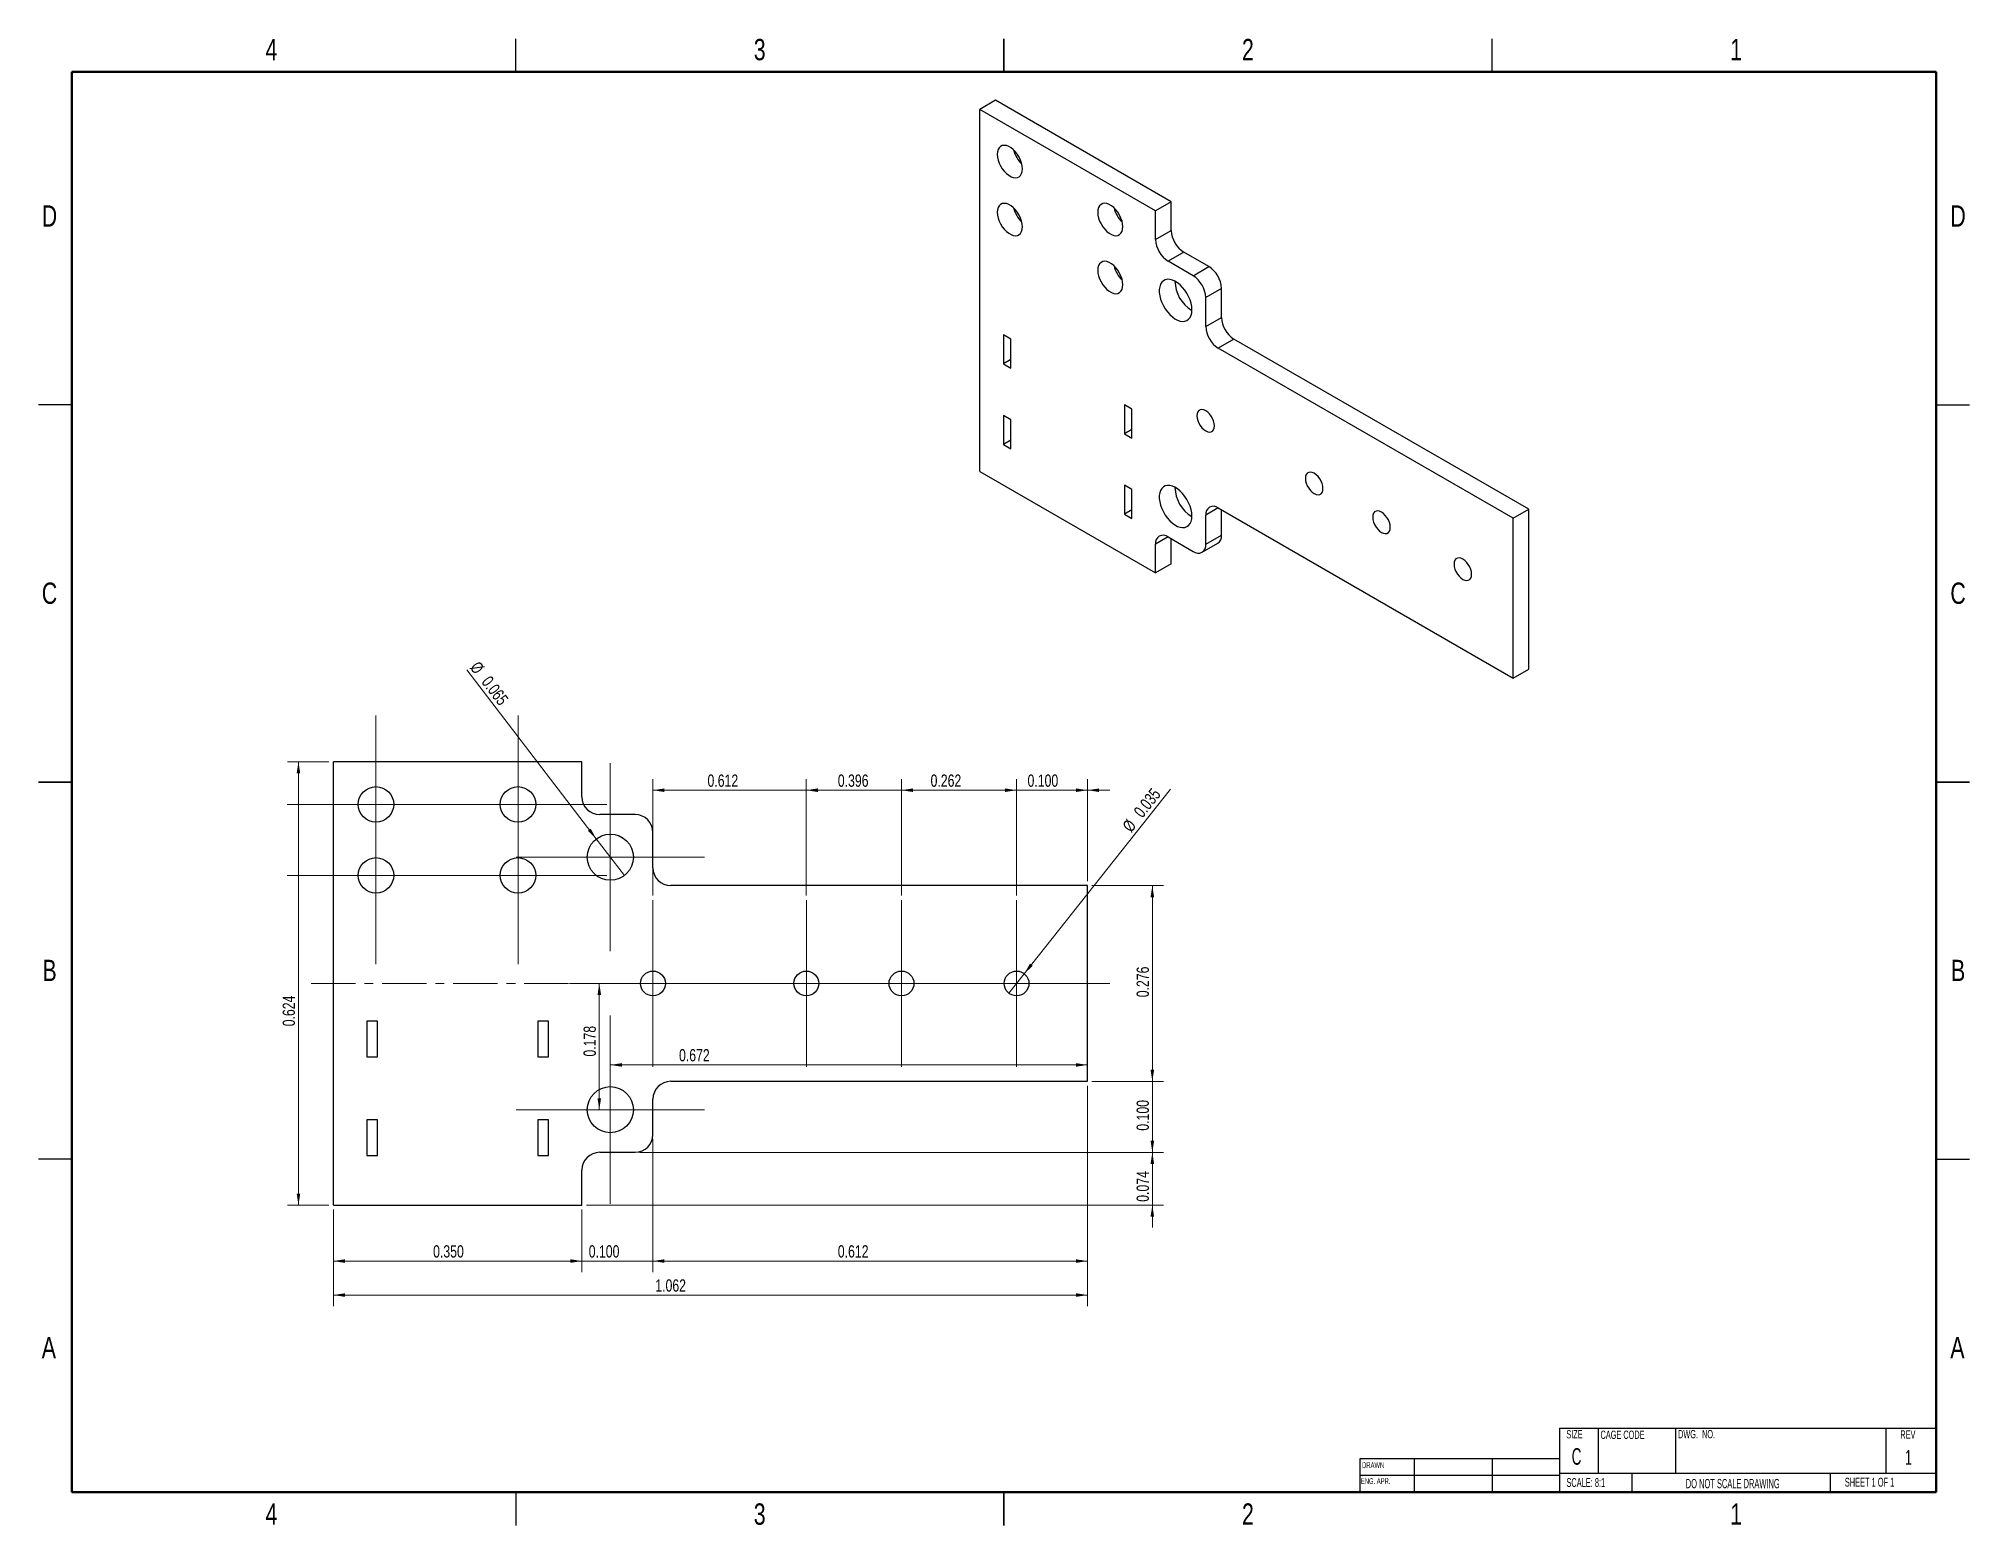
# Model space of a CAD drawing. Header units: inches. Extents: x 0.1 to 21.9, y 0.1 to 16.9.
import ezdxf
from ezdxf.enums import TextEntityAlignment as Align

# ---------------------------------------------------------------- set-up
doc = ezdxf.new("R2010")
doc.units = ezdxf.units.IN
doc.header["$MEASUREMENT"] = 0
doc.linetypes.add('CENTERX2', pattern=[0.8, 0.5, -0.1, 0.1, -0.1])
doc.layers.add('FORMAT', color=7, linetype='Continuous')
doc.styles.add('SLDTEXTSTYLE0', font='TXT', dxfattribs={"width": 0.605})
doc.styles.add('SLDTEXTSTYLE1', font='TXT', dxfattribs={"width": 0.75})
doc.dimstyles.new('SLDDIMSTYLE0', dxfattribs={"dimtxt": 0.137795, "dimasz": 0.13, "dimexe": 0, "dimexo": 0.0625, "dimgap": 0.034449, "dimtad": 1, "dimdec": 3, "dimlfac": 0.125, "dimrnd": 1e-09, "dimzin": 12, "dimdsep": 46, "dimtxsty": 'SLDTEXTSTYLE1', "dimsah": 1, "dimcen": 0.09, "dimadec": 0, "dimazin": 3, "dimtfac": 1, "dimtdec": 3, "dimtofl": 0, "dimtmove": 0, "dimatfit": 3, "dimfxl": 1, "dimfrac": 2, "dimtolj": 1, "dimtzin": 12, "dimarcsym": 0})
doc.dimstyles.new('SLDDIMSTYLE1', dxfattribs={"dimtxt": 0.137795, "dimasz": 0.13, "dimexe": 0, "dimexo": 0.0625, "dimgap": 0.034449, "dimtad": 1, "dimdec": 3, "dimlfac": 0.125, "dimrnd": 1e-09, "dimdsep": 46, "dimtxsty": 'SLDTEXTSTYLE1', "dimsah": 1, "dimcen": 0.09, "dimadec": 0, "dimazin": 2, "dimtfac": 1, "dimtdec": 3, "dimtofl": 0, "dimtmove": 0, "dimatfit": 3, "dimfxl": 1, "dimfrac": 2, "dimtolj": 1, "dimtzin": 12, "dimarcsym": 0})
doc.dimstyles.new('SLDDIMSTYLE2', dxfattribs={"dimtxt": 0.137795, "dimasz": 0.13, "dimexe": 0, "dimexo": 0.0625, "dimgap": 0.034449, "dimtad": 1, "dimdec": 3, "dimlfac": 0.125, "dimrnd": 1e-09, "dimzin": 0, "dimdsep": 46, "dimtxsty": 'SLDTEXTSTYLE1', "dimsah": 1, "dimcen": 0.09, "dimadec": 0, "dimazin": 0, "dimtfac": 1, "dimtdec": 3, "dimtmove": 0, "dimatfit": 0, "dimfxl": 1, "dimfrac": 2, "dimtolj": 1, "dimtzin": 12, "dimarcsym": 0})
doc.dimstyles.new('SLDDIMSTYLE3', dxfattribs={"dimtxt": 0.137795, "dimasz": 0.13, "dimexe": 0, "dimexo": 0.0625, "dimgap": 0.034449, "dimtad": 1, "dimdec": 3, "dimlfac": 0.125, "dimrnd": 1e-09, "dimzin": 0, "dimdsep": 46, "dimtxsty": 'SLDTEXTSTYLE1', "dimsah": 1, "dimcen": 0.09, "dimadec": 0, "dimazin": 0, "dimtfac": 1, "dimtdec": 3, "dimtofl": 0, "dimtmove": 0, "dimatfit": 3, "dimfxl": 1, "dimfrac": 2, "dimtolj": 1, "dimtzin": 12, "dimarcsym": 0})
doc.dimstyles.new('SLDDIMSTYLE4', dxfattribs={"dimtxt": 0.137795, "dimasz": 0.13, "dimexe": 0, "dimexo": 0.0625, "dimgap": 0.034449, "dimtad": 1, "dimdec": 3, "dimlfac": 0.125, "dimrnd": 1e-09, "dimdsep": 46, "dimtxsty": 'SLDTEXTSTYLE1', "dimsah": 1, "dimcen": 0.09, "dimadec": 0, "dimazin": 2, "dimtfac": 1, "dimtdec": 3, "dimtmove": 0, "dimatfit": 0, "dimfxl": 1, "dimfrac": 2, "dimtolj": 1, "dimtzin": 12, "dimarcsym": 0})
doc.dimstyles.new('SLDDIMSTYLE5', dxfattribs={"dimtxt": 0.137795, "dimasz": 0.13, "dimexe": 0, "dimexo": 0.0625, "dimgap": 0.034449, "dimtad": 1, "dimdec": 3, "dimlfac": 0.125, "dimrnd": 1e-09, "dimdsep": 46, "dimtxsty": 'SLDTEXTSTYLE1', "dimblk1": 'NONE', "dimsah": 1, "dimcen": 0, "dimadec": 0, "dimazin": 2, "dimtfac": 1, "dimtdec": 3, "dimtmove": 0, "dimatfit": 3, "dimldrblk": 'NONE', "dimfxl": 1, "dimfrac": 2, "dimtolj": 1, "dimtzin": 12, "dimarcsym": 0})

# ---------------------------------------------------------------- blocks, each defined once
blk = doc.blocks.new('SW_NOTE_0')
at = {"color": 0, "linetype": 'Continuous', "lineweight": 0, "insert": (0.881, 0.134), "char_height": 0.10417, "attachment_point": 2, "style": 'SLDTEXTSTYLE0'}
blk.add_mtext('DO NOT SCALE DRAWING', dxfattribs=at)
blk = doc.blocks.new('SW_NOTE_0_1')
at = {"color": 0, "linetype": 'Continuous', "lineweight": 0, "insert": (0, 0.121), "char_height": 0.0938, "attachment_point": 1, "style": 'SLDTEXTSTYLE0'}
blk.add_mtext('CAGE CODE', dxfattribs=at)
blk = doc.blocks.new('SW_NOTE_0_2')
at = {"color": 0, "linetype": 'Continuous', "lineweight": 0, "insert": (0, 0.121), "char_height": 0.0938, "attachment_point": 1, "style": 'SLDTEXTSTYLE0'}
blk.add_mtext('REV', dxfattribs=at)
blk = doc.blocks.new('SW_NOTE_0_3')
at = {"color": 0, "linetype": 'Continuous', "lineweight": 0, "insert": (0, 0.121), "char_height": 0.0938, "attachment_point": 1, "style": 'SLDTEXTSTYLE0'}
blk.add_mtext('DWG.  NO.', dxfattribs=at)
blk = doc.blocks.new('SW_NOTE_0_4')
at = {"color": 0, "linetype": 'Continuous', "lineweight": 0, "insert": (0, 0.121), "char_height": 0.0938, "attachment_point": 1, "style": 'SLDTEXTSTYLE0'}
blk.add_mtext('SIZE', dxfattribs=at)
blk = doc.blocks.new('SW_NOTE_0_5')
at = {"color": 0, "linetype": 'Continuous', "lineweight": 0, "insert": (0, 0.084), "char_height": 0.065, "attachment_point": 1, "style": 'SLDTEXTSTYLE0'}
blk.add_mtext('ENG. APR.', dxfattribs=at)
blk = doc.blocks.new('SW_NOTE_0_6')
at = {"color": 0, "linetype": 'Continuous', "lineweight": 0, "insert": (0, 0.084), "char_height": 0.065, "attachment_point": 1, "style": 'SLDTEXTSTYLE0'}
blk.add_mtext('DRAWN', dxfattribs=at)
blk = doc.blocks.new('Creare Cont. Sheet2')
at = {"layer": 'FORMAT'}
for p, q in [((17.259, 1.22), (21.5, 1.22)), ((17.259, 1.22), (17.259, 0.5)), ((17.693, 1.22), (17.693, 0.713)), ((18.566, 1.22), (18.566, 0.713)), ((20.936, 1.22), (20.936, 0.713)), ((15.009, 0.875), (15.009, 0.5)), ((17.259, 0.875), (15.009, 0.875)), ((15.622, 0.875), (15.622, 0.5)), ((16.5, 0.875), (16.5, 0.5)), ((17.259, 0.688), (15.009, 0.688)), ((17.259, 0.713), (21.5, 0.713)), ((18.074, 0.713), (18.074, 0.5)), ((20.306, 0.713), (20.306, 0.5))]:
    blk.add_line(p, q, dxfattribs=at)
at = {"color": 7, "linetype": 'Continuous', "lineweight": 0}
for name, p in [('SW_NOTE_0_4', (17.335, 1.078)), ('SW_NOTE_0_1', (17.721, 1.072)), ('SW_NOTE_0_3', (18.594, 1.079)), ('SW_NOTE_0_2', (21.098, 1.075)), ('SW_NOTE_0_5', (15.021, 0.573)), ('SW_NOTE_0_6', (15.035, 0.753)), ('SW_NOTE_0', (18.329, 0.514))]:
    blk.add_blockref(name, p, dxfattribs=at)
at = {"color": 7, "linetype": 'Continuous', "lineweight": 0, "style": 'SLDTEXTSTYLE0', "width": 0.605}
blk.add_attdef('AUTOATTR7', text='', height=0.167, dxfattribs=at).set_placement((21.214, 0.972), align=Align.TOP_CENTER)
at = {"color": 7, "linetype": 'Continuous', "lineweight": 0}
for tag in ['AUTOATTR8', 'AUTOATTR9', 'AUTOATTR6', 'AUTOATTR4', 'AUTOATTR1', 'AUTOATTR15']:
    blk.add_attdef(tag, (0, 0), '', height=0.138, dxfattribs=at)
at = {"layer": 'FORMAT', "color": 7, "style": 'SLDTEXTSTYLE0', "width": 0.605}
for tag, height, p in [('AUTOATTR3', 0.188, (17.396, 0.993)), ('AUTOATTR5', 0.1, (17.336, 0.657)), ('AUTOATTR16', 0.1, (20.473, 0.66))]:
    blk.add_attdef(tag, text='', height=height, dxfattribs=at).set_placement(p, align=Align.TOP_LEFT)
at = {"layer": 'FORMAT', "color": 7}
blk.add_attdef('AUTOATTR2', (0, 0), '', height=0.138, dxfattribs=at)
blk = doc.blocks.new('_D')
at = {"color": 7, "linetype": 'Continuous', "lineweight": 0}
for p, q in [((11.941, 5.078), (11.941, 2.595)), ((3.445, 3.683), (3.445, 2.595)), ((11.941, 2.72), (3.445, 2.72))]:
    blk.add_line(p, q, dxfattribs=at)
at = {"color": 7, "linetype": 'Continuous', "lineweight": 18}
for points in [[(3.445, 2.72), (3.575, 2.7), (3.575, 2.74)], [(11.941, 2.72), (11.811, 2.74), (11.811, 2.7)]]:
    blk.add_solid(points, dxfattribs=at)
at = {"color": 7, "linetype": 'Continuous', "lineweight": 18, "insert": (7.072, 2.897), "char_height": 0.1378, "attachment_point": 1, "style": 'SLDTEXTSTYLE1'}
blk.add_mtext('1.062', dxfattribs=at)
blk = doc.blocks.new('_D_1')
at = {"color": 7, "linetype": 'Continuous', "lineweight": 0}
for p, q in [((11.941, 5.078), (11.941, 2.978)), ((7.045, 4.478), (7.045, 2.978)), ((7.045, 3.103), (11.941, 3.103))]:
    blk.add_line(p, q, dxfattribs=at)
at = {"color": 7, "linetype": 'Continuous', "lineweight": 18}
for points in [[(7.045, 3.103), (7.175, 3.083), (7.175, 3.123)], [(11.941, 3.103), (11.811, 3.123), (11.811, 3.083)]]:
    blk.add_solid(points, dxfattribs=at)
at = {"color": 7, "linetype": 'Continuous', "lineweight": 18, "insert": (9.128, 3.281), "char_height": 0.1378, "attachment_point": 1, "style": 'SLDTEXTSTYLE1'}
blk.add_mtext('0.612', dxfattribs=at)
blk = doc.blocks.new('_D_2')
at = {"color": 7, "linetype": 'Continuous', "lineweight": 0}
for p, q in [((7.045, 4.478), (7.045, 2.978)), ((6.245, 3.683), (6.245, 2.978)), ((6.245, 3.103), (5.995, 3.103)), ((6.245, 3.103), (7.045, 3.103)), ((7.045, 3.103), (7.295, 3.103))]:
    blk.add_line(p, q, dxfattribs=at)
at = {"color": 7, "linetype": 'Continuous', "lineweight": 18}
for points in [[(6.245, 3.103), (6.115, 3.123), (6.115, 3.083)], [(7.045, 3.103), (7.175, 3.083), (7.175, 3.123)]]:
    blk.add_solid(points, dxfattribs=at)
at = {"color": 7, "linetype": 'Continuous', "lineweight": 18, "insert": (6.322, 3.281), "char_height": 0.1378, "attachment_point": 1, "style": 'SLDTEXTSTYLE1'}
blk.add_mtext('0.100', dxfattribs=at)
blk = doc.blocks.new('_D_3')
at = {"color": 7, "linetype": 'Continuous', "lineweight": 0}
for p, q in [((3.445, 3.683), (3.445, 2.978)), ((6.245, 3.683), (6.245, 2.978)), ((3.445, 3.103), (6.245, 3.103))]:
    blk.add_line(p, q, dxfattribs=at)
at = {"color": 7, "linetype": 'Continuous', "lineweight": 18}
for points in [[(3.445, 3.103), (3.575, 3.083), (3.575, 3.123)], [(6.245, 3.103), (6.115, 3.123), (6.115, 3.083)]]:
    blk.add_solid(points, dxfattribs=at)
at = {"color": 7, "linetype": 'Continuous', "lineweight": 18, "insert": (4.569, 3.281), "char_height": 0.1378, "attachment_point": 1, "style": 'SLDTEXTSTYLE1'}
blk.add_mtext('0.350', dxfattribs=at)
blk = doc.blocks.new('_D_4')
at = {"color": 7, "linetype": 'Continuous', "lineweight": 0}
for p, q in [((3.395, 8.728), (2.927, 8.728)), ((3.052, 8.728), (3.052, 3.733)), ((3.395, 3.733), (2.927, 3.733))]:
    blk.add_line(p, q, dxfattribs=at)
at = {"color": 7, "linetype": 'Continuous', "lineweight": 18}
for points in [[(3.052, 8.728), (3.032, 8.598), (3.072, 8.598)], [(3.052, 3.733), (3.072, 3.863), (3.032, 3.863)]]:
    blk.add_solid(points, dxfattribs=at)
at = {"color": 7, "linetype": 'Continuous', "lineweight": 18, "insert": (2.874, 5.748), "char_height": 0.1378, "attachment_point": 1, "rotation": 90, "style": 'SLDTEXTSTYLE1'}
blk.add_mtext('0.624', dxfattribs=at)
blk = doc.blocks.new('_D_5')
at = {"color": 7, "linetype": 'Continuous', "lineweight": 0}
for p, q in [((11.991, 7.333), (12.796, 7.333)), ((12.671, 7.333), (12.671, 5.128)), ((11.991, 5.128), (12.796, 5.128))]:
    blk.add_line(p, q, dxfattribs=at)
at = {"color": 7, "linetype": 'Continuous', "lineweight": 18}
for points in [[(12.671, 7.333), (12.651, 7.203), (12.691, 7.203)], [(12.671, 5.128), (12.691, 5.258), (12.651, 5.258)]]:
    blk.add_solid(points, dxfattribs=at)
at = {"color": 7, "linetype": 'Continuous', "lineweight": 18, "insert": (12.494, 6.075), "char_height": 0.1378, "attachment_point": 1, "rotation": 90, "style": 'SLDTEXTSTYLE1'}
blk.add_mtext('0.276', dxfattribs=at)
blk = doc.blocks.new('_D_6')
at = {"color": 7, "linetype": 'Continuous', "lineweight": 0}
for p, q in [((12.671, 5.128), (12.671, 5.378)), ((11.991, 5.128), (12.796, 5.128)), ((12.671, 4.328), (12.671, 5.128)), ((6.895, 4.328), (12.796, 4.328)), ((12.671, 4.328), (12.671, 4.078))]:
    blk.add_line(p, q, dxfattribs=at)
at = {"color": 7, "linetype": 'Continuous', "lineweight": 18}
for points in [[(12.671, 5.128), (12.691, 5.258), (12.651, 5.258)], [(12.671, 4.328), (12.651, 4.198), (12.691, 4.198)]]:
    blk.add_solid(points, dxfattribs=at)
at = {"color": 7, "linetype": 'Continuous', "lineweight": 18, "insert": (12.494, 4.572), "char_height": 0.1378, "attachment_point": 1, "rotation": 90, "style": 'SLDTEXTSTYLE1'}
blk.add_mtext('0.100', dxfattribs=at)
blk = doc.blocks.new('_D_7')
at = {"color": 7, "linetype": 'Continuous', "lineweight": 0}
for p, q in [((12.671, 4.328), (12.671, 4.578)), ((6.895, 4.328), (12.796, 4.328)), ((12.671, 3.733), (12.671, 4.328)), ((6.295, 3.733), (12.796, 3.733)), ((12.671, 3.733), (12.671, 3.483))]:
    blk.add_line(p, q, dxfattribs=at)
at = {"color": 7, "linetype": 'Continuous', "lineweight": 18}
for points in [[(12.671, 4.328), (12.691, 4.458), (12.651, 4.458)], [(12.671, 3.733), (12.651, 3.603), (12.691, 3.603)]]:
    blk.add_solid(points, dxfattribs=at)
at = {"color": 7, "linetype": 'Continuous', "lineweight": 18, "insert": (12.494, 3.771), "char_height": 0.1378, "attachment_point": 1, "rotation": 90, "style": 'SLDTEXTSTYLE1'}
blk.add_mtext('0.074', dxfattribs=at)
blk = doc.blocks.new('_D_8')
at = {"color": 7, "linetype": 'Continuous', "lineweight": 0}
for p, q in [((11.141, 7.221), (11.141, 8.533)), ((11.941, 7.383), (11.941, 8.533)), ((11.141, 8.408), (10.891, 8.408)), ((11.941, 8.408), (11.141, 8.408)), ((11.941, 8.408), (12.191, 8.408))]:
    blk.add_line(p, q, dxfattribs=at)
at = {"color": 7, "linetype": 'Continuous', "lineweight": 18}
for points in [[(11.141, 8.408), (11.011, 8.428), (11.011, 8.388)], [(11.941, 8.408), (12.071, 8.388), (12.071, 8.428)]]:
    blk.add_solid(points, dxfattribs=at)
at = {"color": 7, "linetype": 'Continuous', "lineweight": 18, "insert": (11.265, 8.585), "char_height": 0.1378, "attachment_point": 1, "style": 'SLDTEXTSTYLE1'}
blk.add_mtext('0.100', dxfattribs=at)
blk = doc.blocks.new('_D_9')
at = {"color": 7, "linetype": 'Continuous', "lineweight": 0}
for p, q in [((9.845, 7.221), (9.845, 8.533)), ((11.941, 7.383), (11.941, 8.533)), ((9.845, 8.408), (11.941, 8.408))]:
    blk.add_line(p, q, dxfattribs=at)
at = {"color": 7, "linetype": 'Continuous', "lineweight": 18}
for points in [[(9.845, 8.408), (9.975, 8.388), (9.975, 8.428)], [(11.941, 8.408), (11.811, 8.428), (11.811, 8.388)]]:
    blk.add_solid(points, dxfattribs=at)
at = {"color": 7, "linetype": 'Continuous', "lineweight": 18, "insert": (10.173, 8.585), "char_height": 0.1378, "attachment_point": 1, "style": 'SLDTEXTSTYLE1'}
blk.add_mtext('0.262', dxfattribs=at)
blk = doc.blocks.new('_D_10')
at = {"color": 7, "linetype": 'Continuous', "lineweight": 0}
for p, q in [((8.773, 7.221), (8.773, 8.533)), ((11.941, 7.383), (11.941, 8.533)), ((11.941, 8.408), (8.773, 8.408))]:
    blk.add_line(p, q, dxfattribs=at)
at = {"color": 7, "linetype": 'Continuous', "lineweight": 18}
for points in [[(8.773, 8.408), (8.903, 8.388), (8.903, 8.428)], [(11.941, 8.408), (11.811, 8.428), (11.811, 8.388)]]:
    blk.add_solid(points, dxfattribs=at)
at = {"color": 7, "linetype": 'Continuous', "lineweight": 18, "insert": (9.128, 8.585), "char_height": 0.1378, "attachment_point": 1, "style": 'SLDTEXTSTYLE1'}
blk.add_mtext('0.396', dxfattribs=at)
blk = doc.blocks.new('_D_11')
at = {"color": 7, "linetype": 'Continuous', "lineweight": 0}
for p, q in [((7.045, 7.221), (7.045, 8.533)), ((11.941, 7.383), (11.941, 8.533)), ((7.045, 8.408), (11.941, 8.408))]:
    blk.add_line(p, q, dxfattribs=at)
at = {"color": 7, "linetype": 'Continuous', "lineweight": 18}
for points in [[(7.045, 8.408), (7.175, 8.388), (7.175, 8.428)], [(11.941, 8.408), (11.811, 8.428), (11.811, 8.388)]]:
    blk.add_solid(points, dxfattribs=at)
at = {"color": 7, "linetype": 'Continuous', "lineweight": 18, "insert": (7.66, 8.585), "char_height": 0.1378, "attachment_point": 1, "style": 'SLDTEXTSTYLE1'}
blk.add_mtext('0.612', dxfattribs=at)
blk = doc.blocks.new('_D_12')
at = {"color": 7, "linetype": 'Continuous', "lineweight": 0}
for q in [(12.877, 8.42), (11.054, 6.121)]:
    blk.add_line((11.228, 6.34), q, dxfattribs=at)
at = {"color": 7, "linetype": 'Continuous', "lineweight": 18}
blk.add_solid([(11.228, 6.34), (11.325, 6.43), (11.293, 6.455)], dxfattribs=at)
at = {"color": 7, "linetype": 'Continuous', "lineweight": 18, "char_height": 0.1378, "attachment_point": 1, "rotation": 51.6056, "style": 'SLDTEXTSTYLE1'}
for s, insert in [('0.035', (12.451, 8.173)), ('%%c', (12.324, 8.009))]:
    blk.add_mtext(s, dxfattribs=dict(at, insert=insert))
blk = doc.blocks.new('_None')
blk = doc.blocks.new('_D_13')
at = {"color": 7, "linetype": 'Continuous', "lineweight": 0}
for q in [(4.947, 9.765), (6.724, 7.447)]:
    blk.add_line((6.407, 7.859), q, dxfattribs=at)
at = {"color": 7, "linetype": 'Continuous', "lineweight": 18}
blk.add_solid([(6.407, 7.859), (6.344, 7.975), (6.312, 7.95)], dxfattribs=at)
at = {"color": 7, "linetype": 'Continuous', "lineweight": 18, "char_height": 0.1378, "attachment_point": 1, "rotation": 307.4699, "style": 'SLDTEXTSTYLE1'}
for s, insert in [('%%c', (5.087, 9.873)), ('0.065', (5.216, 9.709))]:
    blk.add_mtext(s, dxfattribs=dict(at, insert=insert))
blk = doc.blocks.new('_D_14')
at = {"color": 7, "linetype": 'Continuous', "lineweight": 0}
blk.add_line((6.565, 5.313), (11.941, 5.313), dxfattribs=at)
at = {"color": 7, "linetype": 'Continuous', "lineweight": 18}
for points in [[(6.565, 5.313), (6.695, 5.293), (6.695, 5.333)], [(11.941, 5.313), (11.811, 5.333), (11.811, 5.293)]]:
    blk.add_solid(points, dxfattribs=at)
at = {"color": 7, "linetype": 'Continuous', "lineweight": 18, "insert": (7.339, 5.491), "char_height": 0.1378, "attachment_point": 1, "style": 'SLDTEXTSTYLE1'}
blk.add_mtext('0.672', dxfattribs=at)
blk = doc.blocks.new('_D_15')
at = {"color": 7, "linetype": 'Continuous', "lineweight": 0}
blk.add_line((6.441, 4.808), (6.441, 6.231), dxfattribs=at)
at = {"color": 7, "linetype": 'Continuous', "lineweight": 18}
for points in [[(6.441, 6.231), (6.421, 6.101), (6.461, 6.101)], [(6.441, 4.808), (6.461, 4.938), (6.421, 4.938)]]:
    blk.add_solid(points, dxfattribs=at)
at = {"color": 7, "linetype": 'Continuous', "lineweight": 18, "insert": (6.264, 5.407), "char_height": 0.1378, "attachment_point": 1, "rotation": 90, "style": 'SLDTEXTSTYLE1'}
blk.add_mtext('0.178', dxfattribs=at)
blk = doc.blocks.new('SW_CENTERMARKSYMBOL_0')
at = {"color": 0, "linetype": 'Continuous', "lineweight": 18}
for p, q in [((0, 0.8), (0, 0.94)), ((0, 0), (0, 0.8)), ((-0.8, 0), (-0.94, 0)), ((0, 0), (-0.8, 0)), ((0, 0), (0, -0.8)), ((0, 0), (0.8, 0)), ((0.8, 0), (0.94, 0)), ((0, -0.8), (0, -0.94))]:
    blk.add_line(p, q, dxfattribs=at)
blk = doc.blocks.new('SW_CENTERMARKSYMBOL_1')
at = {"color": 0, "linetype": 'Continuous', "lineweight": 18}
for p, q in [((0, 0.8), (0, 0.94)), ((0, 0), (0, 0.8)), ((-0.8, 0), (-0.94, 0)), ((0, 0), (-0.8, 0)), ((0, 0), (0, -0.8)), ((0, 0), (0.8, 0)), ((0.8, 0), (0.94, 0)), ((0, -0.8), (0, -0.94))]:
    blk.add_line(p, q, dxfattribs=at)
blk = doc.blocks.new('SW_CENTERMARKSYMBOL_2')
at = {"color": 0, "linetype": 'Continuous', "lineweight": 18}
for p, q in [((0, 0.8), (0, 0.94)), ((0, 0), (0, 0.8)), ((-0.8, 0), (-0.94, 0)), ((0, 0), (-0.8, 0)), ((0, 0), (0, -0.8)), ((0, 0), (0.8, 0)), ((0.8, 0), (0.94, 0)), ((0, -0.8), (0, -0.94))]:
    blk.add_line(p, q, dxfattribs=at)
blk = doc.blocks.new('SW_CENTERMARKSYMBOL_3')
at = {"color": 0, "linetype": 'Continuous', "lineweight": 18}
for p, q in [((0, 0.8), (0, 0.94)), ((0, 0), (0, 0.8)), ((-0.8, 0), (-0.94, 0)), ((0, 0), (-0.8, 0)), ((0, 0), (0, -0.8)), ((0, 0), (0.8, 0)), ((0.8, 0), (0.94, 0)), ((0, -0.8), (0, -0.94))]:
    blk.add_line(p, q, dxfattribs=at)
blk = doc.blocks.new('SW_CENTERMARKSYMBOL_4')
at = {"color": 0, "linetype": 'Continuous', "lineweight": 18}
for p, q in [((0, 0.8), (0, 1)), ((0, 0), (0, 0.8)), ((-0.8, 0), (-1, 0)), ((0, 0), (-0.8, 0)), ((0, 0), (0, -0.8)), ((0, 0), (0.8, 0)), ((0.8, 0), (1, 0)), ((0, -0.8), (0, -1))]:
    blk.add_line(p, q, dxfattribs=at)
blk = doc.blocks.new('SW_CENTERMARKSYMBOL_5')
at = {"color": 0, "linetype": 'Continuous', "lineweight": 18}
for p, q in [((0, 0.8), (0, 1)), ((0, 0), (0, 0.8)), ((-0.8, 0), (-1, 0)), ((0, 0), (-0.8, 0)), ((0, 0), (0, -0.8)), ((0, 0), (0.8, 0)), ((0.8, 0), (1, 0)), ((0, -0.8), (0, -1))]:
    blk.add_line(p, q, dxfattribs=at)
blk = doc.blocks.new('SW_CENTERMARKSYMBOL_6')
at = {"color": 0, "linetype": 'Continuous', "lineweight": 18}
for p, q in [((0, 0.8), (0, 1)), ((0, 0), (0, 0.8)), ((-0.8, 0), (-1, 0)), ((0, 0), (-0.8, 0)), ((0, 0), (0, -0.8)), ((0, 0), (0.8, 0)), ((0.8, 0), (1, 0)), ((0, -0.8), (0, -1))]:
    blk.add_line(p, q, dxfattribs=at)
blk = doc.blocks.new('SW_CENTERMARKSYMBOL_7')
at = {"color": 0, "linetype": 'Continuous', "lineweight": 18}
for p, q in [((0, 0.8), (0, 1)), ((0, 0), (0, 0.8)), ((-0.8, 0), (-1, 0)), ((0, 0), (-0.8, 0)), ((0, 0), (0, -0.8)), ((0, 0), (0.8, 0)), ((0.8, 0), (1, 0)), ((0, -0.8), (0, -1))]:
    blk.add_line(p, q, dxfattribs=at)
blk = doc.blocks.new('SW_CENTERMARKSYMBOL_8')
at = {"color": 0, "linetype": 'Continuous', "lineweight": 18}
for p, q in [((0, 0.8), (0, 1.06)), ((0, 0), (0, 0.8)), ((-0.8, 0), (-1.06, 0)), ((0, 0), (-0.8, 0)), ((0, 0), (0, -0.8)), ((0, 0), (0.8, 0)), ((0.8, 0), (1.06, 0)), ((0, -0.8), (0, -1.06))]:
    blk.add_line(p, q, dxfattribs=at)
blk = doc.blocks.new('SW_CENTERMARKSYMBOL_9')
at = {"color": 0, "linetype": 'Continuous', "lineweight": 18}
for p, q in [((0, 0.8), (0, 1.06)), ((0, 0), (0, 0.8)), ((-0.8, 0), (-1.06, 0)), ((0, 0), (-0.8, 0)), ((0, 0), (0, -0.8)), ((0, 0), (0.8, 0)), ((0.8, 0), (1.06, 0)), ((0, -0.8), (0, -1.06))]:
    blk.add_line(p, q, dxfattribs=at)

msp = doc.modelspace()

# ---------------------------------------------------------------- linework, layer by layer
at = {"color": 7, "linetype": 'Continuous', "lineweight": 25}
for p, q in [((10.9037, 16.1808), (10.7269, 16.0787)), ((12.8836, 15.0378), (10.9037, 16.1808)), ((10.7269, 11.9999), (10.7269, 16.0787)), ((12.7068, 14.9358), (10.7269, 16.0787)), ((12.8836, 15.0378), (12.7068, 14.9358)), ((12.8836, 14.7151), (12.8836, 15.0378)), ((12.7068, 14.613), (12.7068, 14.9358)), ((12.7068, 14.613), (12.8836, 14.7151)), ((13.025, 14.4701), (12.8482, 14.3681)), ((13.1311, 14.2048), (12.8482, 14.3681)), ((13.3078, 14.3068), (13.025, 14.4701)), ((13.1311, 14.2048), (13.3078, 14.3068)), ((13.4493, 14.0619), (13.2725, 13.9598)), ((13.2725, 13.6332), (13.2725, 13.9598)), ((13.4493, 13.7353), (13.4493, 14.0619)), ((13.2725, 13.6332), (13.4493, 13.7353)), ((11.0776, 13.4893), (10.9928, 13.5383)), ((10.9928, 13.5383), (10.9928, 13.2117)), ((11.0776, 13.1627), (11.0776, 13.4893)), ((13.5907, 13.4903), (13.4139, 13.3883)), ((16.9113, 11.5734), (13.5907, 13.4903)), ((16.7345, 11.4713), (13.4139, 13.3883)), ((11.0776, 13.2606), (10.9928, 13.2117)), ((10.9928, 13.2117), (11.0776, 13.1627)), ((11.0776, 12.5813), (10.9928, 12.6303)), ((10.9928, 12.6303), (10.9928, 12.3037)), ((12.3561, 12.7513), (12.3561, 12.4246)), ((12.4409, 12.7023), (12.3561, 12.7513)), ((12.4409, 12.3757), (12.4409, 12.7023)), ((11.0776, 12.2547), (11.0776, 12.5813)), ((12.4409, 12.4736), (12.3561, 12.4246)), ((12.3561, 12.4246), (12.4409, 12.3757)), ((11.0776, 12.3527), (10.9928, 12.3037)), ((10.9928, 12.3037), (11.0776, 12.2547)), ((10.7269, 11.9999), (12.7068, 10.8569)), ((12.3561, 11.8433), (12.3561, 11.5167)), ((12.4409, 11.7943), (12.3561, 11.8433)), ((12.4409, 11.4677), (12.4409, 11.7943)), ((12.4409, 11.5656), (12.3561, 11.5167)), ((13.4139, 11.588), (13.2725, 11.5063)), ((13.4139, 11.588), (16.7345, 9.6711)), ((13.4493, 11.2818), (13.4493, 11.5676)), ((16.7345, 11.4713), (16.9113, 11.5734)), ((16.9113, 9.7731), (16.9113, 11.5734)), ((12.3561, 11.5167), (12.4409, 11.4677)), ((13.2725, 11.1797), (13.2725, 11.5063)), ((16.7345, 9.6711), (16.7345, 11.4713)), ((12.8482, 11.2613), (12.7068, 11.1797)), ((12.7068, 10.8569), (12.7068, 11.1797)), ((12.8482, 11.2613), (13.1311, 11.0981)), ((12.8836, 10.959), (12.8836, 11.2409)), ((13.2311, 11.0882), (13.4078, 11.1902)), ((13.2725, 11.1797), (13.4493, 11.2818)), ((12.8836, 10.959), (12.7068, 10.8569)), ((16.7345, 9.6711), (16.9113, 9.7731)), ((3.4453, 3.7329), (3.4453, 8.7282)), ((6.2453, 8.7282), (3.4453, 8.7282)), ((6.2453, 8.3329), (6.2453, 8.7282)), ((6.8453, 8.1329), (6.4453, 8.1329)), ((7.0453, 7.5329), (7.0453, 7.9329)), ((11.9413, 7.3329), (7.2453, 7.3329)), ((11.9413, 5.1282), (11.9413, 7.3329)), ((3.9413, 5.8049), (3.8213, 5.8049)), ((3.8213, 5.8049), (3.8213, 5.4049)), ((3.9413, 5.4049), (3.9413, 5.8049)), ((5.7493, 5.8049), (5.7493, 5.4049)), ((5.8693, 5.8049), (5.7493, 5.8049)), ((5.8693, 5.4049), (5.8693, 5.8049)), ((3.8213, 5.4049), (3.9413, 5.4049)), ((5.7493, 5.4049), (5.8693, 5.4049)), ((7.2453, 5.1282), (11.9413, 5.1282)), ((7.0453, 4.5282), (7.0453, 4.9282)), ((3.9413, 4.6929), (3.8213, 4.6929)), ((3.8213, 4.6929), (3.8213, 4.2929)), ((3.9413, 4.2929), (3.9413, 4.6929)), ((5.7493, 4.6929), (5.7493, 4.2929)), ((5.8693, 4.6929), (5.7493, 4.6929)), ((5.8693, 4.2929), (5.8693, 4.6929)), ((3.8213, 4.2929), (3.9413, 4.2929)), ((5.7493, 4.2929), (5.8693, 4.2929)), ((6.4453, 4.3282), (6.8453, 4.3282)), ((6.2453, 3.7329), (6.2453, 4.1282)), ((3.4453, 3.7329), (6.2453, 3.7329))]:
    msp.add_line(p, q, dxfattribs=at)
at = {"color": 7, "linetype": 'CENTERX2', "lineweight": 18}
for p, q in [((3.1953, 6.2306), (6.4953, 6.2306)), ((6.9953, 6.2306), (12.1913, 6.2306))]:
    msp.add_line(p, q, dxfattribs=at)
at = {"color": 7, "linetype": 'Continuous', "lineweight": 25, "flags": 128}
for points in [[(11.2077, 15.4092), (11.2053, 15.4406), (11.1982, 15.4737), (11.1866, 15.5074), (11.1708, 15.5405), (11.1515, 15.572), (11.1293, 15.6007), (11.105, 15.6256), (11.0794, 15.6459), (11.0533, 15.661), (11.0276, 15.6703), (11.0033, 15.6734), (10.9811, 15.6704), (10.9618, 15.6612), (10.9461, 15.6462), (10.9344, 15.626), (10.9273, 15.6011), (10.9249, 15.5725), (10.9273, 15.5411), (10.9344, 15.508), (10.9461, 15.4743), (10.9618, 15.4412), (10.9811, 15.4097), (11.0033, 15.3811), (11.0276, 15.3561), (11.0533, 15.3358), (11.0794, 15.3207), (11.105, 15.3114), (11.1293, 15.3083), (11.1515, 15.3113), (11.1708, 15.3205), (11.1866, 15.3355), (11.1982, 15.3557), (11.2053, 15.3806), (11.2077, 15.4092)], [(11.2077, 14.756), (11.2053, 14.7874), (11.1982, 14.8205), (11.1866, 14.8542), (11.1708, 14.8873), (11.1515, 14.9187), (11.1293, 14.9474), (11.105, 14.9724), (11.0794, 14.9927), (11.0533, 15.0078), (11.0276, 15.017), (11.0033, 15.0202), (10.9811, 15.0171), (10.9618, 15.008), (10.9461, 14.993), (10.9344, 14.9727), (10.9273, 14.9479), (10.9249, 14.9193), (10.9273, 14.8879), (10.9344, 14.8548), (10.9461, 14.8211), (10.9618, 14.7879), (10.9811, 14.7565), (11.0033, 14.7278), (11.0276, 14.7029), (11.0533, 14.6825), (11.0794, 14.6675), (11.105, 14.6582), (11.1293, 14.655), (11.1515, 14.6581), (11.1708, 14.6673), (11.1866, 14.6822), (11.1982, 14.7025), (11.2053, 14.7274), (11.2077, 14.756)], [(12.3391, 14.7561), (12.3367, 14.7875), (12.3296, 14.8206), (12.3179, 14.8543), (12.3022, 14.8874), (12.2829, 14.9189), (12.2607, 14.9475), (12.2364, 14.9725), (12.2107, 14.9928), (12.1846, 15.0079), (12.159, 15.0171), (12.1346, 15.0203), (12.1125, 15.0173), (12.0932, 15.0081), (12.0774, 14.9931), (12.0658, 14.9729), (12.0587, 14.948), (12.0563, 14.9194), (12.0587, 14.888), (12.0658, 14.8549), (12.0774, 14.8212), (12.0932, 14.788), (12.1125, 14.7566), (12.1346, 14.7279), (12.159, 14.703), (12.1846, 14.6827), (12.2107, 14.6676), (12.2364, 14.6583), (12.2607, 14.6552), (12.2829, 14.6582), (12.3022, 14.6674), (12.3179, 14.6823), (12.3296, 14.7026), (12.3367, 14.7275), (12.3391, 14.7561)], [(12.3391, 14.1029), (12.3367, 14.1343), (12.3296, 14.1674), (12.3179, 14.2011), (12.3022, 14.2342), (12.2829, 14.2656), (12.2607, 14.2943), (12.2364, 14.3192), (12.2107, 14.3396), (12.1846, 14.3546), (12.159, 14.3639), (12.1346, 14.3671), (12.1125, 14.364), (12.0932, 14.3549), (12.0774, 14.3399), (12.0658, 14.3196), (12.0587, 14.2948), (12.0563, 14.2661), (12.0587, 14.2347), (12.0658, 14.2016), (12.0774, 14.1679), (12.0932, 14.1348), (12.1125, 14.1034), (12.1346, 14.0747), (12.159, 14.0498), (12.1846, 14.0294), (12.2107, 14.0144), (12.2364, 14.0051), (12.2607, 14.0019), (12.2829, 14.005), (12.3022, 14.0141), (12.3179, 14.0291), (12.3296, 14.0494), (12.3367, 14.0742), (12.3391, 14.1029)], [(13.1169, 13.821), (13.1145, 13.8564), (13.1075, 13.8937), (13.0959, 13.9318), (13.0801, 13.9698), (13.0604, 14.0067), (13.0375, 14.0416), (13.0119, 14.0734), (12.9842, 14.1015), (12.9552, 14.1251), (12.9257, 14.1435), (12.8963, 14.1564), (12.8679, 14.1633), (12.8412, 14.1641), (12.8168, 14.1587), (12.7955, 14.1474), (12.7777, 14.1303), (12.7639, 14.108), (12.7546, 14.081), (12.7498, 14.05), (12.7498, 14.0158), (12.7546, 13.9794), (12.7639, 13.9416), (12.7777, 13.9034), (12.7955, 13.8658), (12.8168, 13.8298), (12.8412, 13.7963), (12.8679, 13.7663), (12.8963, 13.7404), (12.9257, 13.7193), (12.9552, 13.7036), (12.9842, 13.6937), (13.0119, 13.6898), (13.0375, 13.6921), (13.0604, 13.7005), (13.0801, 13.7148), (13.0959, 13.7345), (13.1075, 13.7592), (13.1145, 13.7883), (13.1169, 13.821)], [(13.3715, 12.5126), (13.369, 12.5395), (13.3617, 12.5679), (13.3499, 12.5964), (13.3342, 12.6235), (13.3154, 12.648), (13.2945, 12.6685), (13.2725, 12.6841), (13.2505, 12.6939), (13.2295, 12.6976), (13.2108, 12.6948), (13.1951, 12.6857), (13.1833, 12.6709), (13.176, 12.6509), (13.1735, 12.6269), (13.176, 12.6001), (13.1833, 12.5717), (13.1951, 12.5432), (13.2108, 12.516), (13.2295, 12.4916), (13.2505, 12.471), (13.2725, 12.4555), (13.2945, 12.4456), (13.3154, 12.442), (13.3342, 12.4448), (13.3499, 12.4538), (13.3617, 12.4687), (13.369, 12.4886), (13.3715, 12.5126)], [(14.5934, 11.8073), (14.5909, 11.8341), (14.5836, 11.8625), (14.5718, 11.891), (14.5561, 11.9181), (14.5373, 11.9426), (14.5164, 11.9631), (14.4944, 11.9787), (14.4723, 11.9886), (14.4514, 11.9922), (14.4326, 11.9894), (14.417, 11.9804), (14.4052, 11.9655), (14.3979, 11.9456), (14.3954, 11.9216), (14.3979, 11.8947), (14.4052, 11.8663), (14.417, 11.8378), (14.4326, 11.8107), (14.4514, 11.7862), (14.4723, 11.7657), (14.4944, 11.7501), (14.5164, 11.7402), (14.5373, 11.7366), (14.5561, 11.7394), (14.5718, 11.7484), (14.5836, 11.7633), (14.5909, 11.7832), (14.5934, 11.8073)], [(13.1169, 11.4982), (13.1145, 11.5336), (13.1075, 11.5709), (13.0959, 11.609), (13.0801, 11.647), (13.0604, 11.6839), (13.0375, 11.7187), (13.0119, 11.7506), (12.9842, 11.7787), (12.9552, 11.8023), (12.9257, 11.8207), (12.8963, 11.8335), (12.8679, 11.8404), (12.8412, 11.8412), (12.8168, 11.8359), (12.7955, 11.8245), (12.7777, 11.8075), (12.7639, 11.7852), (12.7546, 11.7582), (12.7498, 11.7272), (12.7498, 11.693), (12.7546, 11.6565), (12.7639, 11.6187), (12.7777, 11.5805), (12.7955, 11.543), (12.8168, 11.507), (12.8412, 11.4735), (12.8679, 11.4434), (12.8963, 11.4175), (12.9257, 11.3964), (12.9552, 11.3808), (12.9842, 11.3709), (13.0119, 11.367), (13.0375, 11.3693), (13.0604, 11.3777), (13.0801, 11.3919), (13.0959, 11.4117), (13.1075, 11.4364), (13.1145, 11.4655), (13.1169, 11.4982)], [(15.3514, 11.3697), (15.3489, 11.3965), (15.3416, 11.4249), (15.3298, 11.4534), (15.3141, 11.4806), (15.2953, 11.505), (15.2744, 11.5255), (15.2524, 11.5411), (15.2304, 11.551), (15.2094, 11.5546), (15.1907, 11.5518), (15.175, 11.5428), (15.1632, 11.5279), (15.1559, 11.508), (15.1534, 11.484), (15.1559, 11.4571), (15.1632, 11.4287), (15.175, 11.4002), (15.1907, 11.3731), (15.2094, 11.3486), (15.2304, 11.3281), (15.2524, 11.3125), (15.2744, 11.3026), (15.2953, 11.299), (15.3141, 11.3018), (15.3298, 11.3109), (15.3416, 11.3257), (15.3489, 11.3457), (15.3514, 11.3697)], [(16.2678, 10.8406), (16.2653, 10.8675), (16.258, 10.8959), (16.2462, 10.9244), (16.2305, 10.9515), (16.2117, 10.976), (16.1908, 10.9965), (16.1688, 11.0121), (16.1468, 11.0219), (16.1258, 11.0256), (16.1071, 11.0228), (16.0914, 11.0137), (16.0796, 10.9989), (16.0723, 10.9789), (16.0698, 10.9549), (16.0723, 10.9281), (16.0796, 10.8997), (16.0914, 10.8712), (16.1071, 10.844), (16.1258, 10.8196), (16.1468, 10.799), (16.1688, 10.7835), (16.1908, 10.7736), (16.2117, 10.77), (16.2305, 10.7728), (16.2462, 10.7818), (16.258, 10.7967), (16.2653, 10.8166), (16.2678, 10.8406)]]:
    msp.add_lwpolyline(points, dxfattribs=at)
at = {"color": 7, "linetype": 'Continuous', "lineweight": 25}
for centre, radius in [((3.9253, 8.2482), 0.2), ((5.5253, 8.2482), 0.2), ((6.5653, 7.6529), 0.26), ((3.9253, 7.4482), 0.2), ((5.5253, 7.4482), 0.2), ((7.0453, 6.2306), 0.14), ((8.7733, 6.2306), 0.14), ((9.8453, 6.2306), 0.14), ((11.1413, 6.2306), 0.14), ((6.5653, 4.8082), 0.26)]:
    msp.add_circle(centre, radius, dxfattribs=at)
for centre, radius, start, end in [((11.4269, 15.699), 0.3279, 193.41604, 226.57859), ((11.4269, 15.0458), 0.3279, 193.41604, 226.57859), ((12.5582, 15.0459), 0.3279, 193.41604, 226.57859), ((13.0138, 14.627), 0.3074, 182.60548, 237.39452), ((13.1906, 14.729), 0.3074, 182.60548, 237.39452), ((12.5582, 14.3926), 0.3279, 193.41604, 226.57859), ((13.3177, 14.1492), 0.3916, 180.85927, 239.13536), ((12.9654, 13.9459), 0.3074, 2.60548, 57.39452), ((13.1422, 14.0479), 0.3074, 2.60548, 57.39452), ((13.7563, 13.7492), 0.3074, 182.60548, 237.39452), ((13.5795, 13.6472), 0.3074, 182.60548, 237.39452), ((13.3177, 11.8263), 0.3916, 180.85927, 239.13536), ((13.3587, 11.5203), 0.0873, 50.79671, 189.21404), ((12.793, 11.1937), 0.0873, 50.79671, 189.21404), ((13.1863, 11.1657), 0.0873, 230.79671, 9.21404), ((13.3541, 11.2697), 0.0959, 304.05635, 7.25583), ((6.4453, 8.3329), 0.2, 180, 270), ((6.8453, 7.9329), 0.2, 0, 90), ((7.2453, 7.5329), 0.2, 180, 270), ((7.2453, 4.9282), 0.2, 90, 180), ((6.8453, 4.5282), 0.2, 270, 0), ((6.4453, 4.1282), 0.2, 90, 180)]:
    msp.add_arc(centre, radius, start, end, dxfattribs=at)
at = {"layer": 'FORMAT', "linetype": 'Continuous', "lineweight": 25}
for p, q in [((5.5, 16.5), (5.5, 16.875)), ((11, 16.875), (11, 16.5)), ((11, 16.5), (11, 16.875)), ((16.5, 16.5), (16.5, 16.875)), ((0.5, 12.75), (0.125, 12.75)), ((21.5, 12.75), (21.875, 12.75)), ((0.125, 8.5), (0.5, 8.5)), ((0.5, 8.5), (0.125, 8.5)), ((21.875, 8.5), (21.5, 8.5)), ((21.5, 8.5), (21.875, 8.5)), ((0.5, 4.25), (0.125, 4.25)), ((21.5, 4.25), (21.875, 4.25)), ((5.5, 0.5), (5.5, 0.125)), ((11, 0.125), (11, 0.5)), ((11, 0.5), (11, 0.125))]:
    msp.add_line(p, q, dxfattribs=at)
at = {"layer": 'FORMAT', "linetype": 'Continuous', "lineweight": 50}
for p, q in [((0.5, 0.5), (0.5, 16.5)), ((0.5, 16.5), (21.5, 16.5)), ((21.5, 16.5), (21.5, 0.5)), ((21.5, 0.5), (0.5, 0.5))]:
    msp.add_line(p, q, dxfattribs=at)

# ---------------------------------------------------------------- block references
at = {"color": 7, "linetype": 'Continuous', "lineweight": 0}
for name, p in [('SW_CENTERMARKSYMBOL_4', (3.9253, 8.2482)), ('SW_CENTERMARKSYMBOL_6', (5.5253, 8.2482)), ('SW_CENTERMARKSYMBOL_9', (6.5653, 7.6529)), ('SW_CENTERMARKSYMBOL_7', (3.9253, 7.4482)), ('SW_CENTERMARKSYMBOL_5', (5.5253, 7.4482)), ('SW_CENTERMARKSYMBOL_3', (7.0453, 6.2306)), ('SW_CENTERMARKSYMBOL_2', (8.7733, 6.2306)), ('SW_CENTERMARKSYMBOL_1', (9.8453, 6.2306)), ('SW_CENTERMARKSYMBOL_0', (11.1413, 6.2306)), ('SW_CENTERMARKSYMBOL_8', (6.5653, 4.8082))]:
    msp.add_blockref(name, p, dxfattribs=at)
at = {"color": 7, "linetype": 'Continuous'}
ref = msp.add_blockref('Creare Cont. Sheet2', (-0.0006, 0), dxfattribs=at)
ref.add_attrib('AUTOATTR7', '1', dxfattribs={"color": 7, "linetype": 'Continuous', "lineweight": 0, "height": 0.1667, "style": 'SLDTEXTSTYLE0', "width": 0.605}).set_placement((21.151, 0.7573), align=Align.BOTTOM_LEFT)
ref.add_attrib('AUTOATTR16', 'SHEET 1 OF 1', dxfattribs={"layer": 'FORMAT', "color": 7, "height": 0.1, "style": 'SLDTEXTSTYLE0', "width": 0.605}).set_placement((20.4719, 0.5314), align=Align.BOTTOM_LEFT)
ref.add_attrib('AUTOATTR5', 'SCALE: 8:1', dxfattribs={"layer": 'FORMAT', "color": 7, "height": 0.1, "style": 'SLDTEXTSTYLE0', "width": 0.605}).set_placement((17.3356, 0.5277), align=Align.BOTTOM_LEFT)
ref.add_attrib('AUTOATTR3', 'C', dxfattribs={"layer": 'FORMAT', "color": 7, "height": 0.1875, "style": 'SLDTEXTSTYLE0', "width": 0.605}).set_placement((17.3951, 0.7514), align=Align.BOTTOM_LEFT)

# ---------------------------------------------------------------- texts
at = {"layer": 'FORMAT', "char_height": 0.24, "attachment_point": 2, "style": 'SLDTEXTSTYLE1'}
for s, insert in [('4', (2.7476, 16.8726)), ('3', (8.2476, 16.8726)), ('2', (13.7476, 16.8726)), ('1', (19.2476, 16.8726)), ('D', (0.2473, 14.9976)), ('D', (21.7473, 14.9976)), ('C', (0.2475, 10.7476)), ('C', (21.7475, 10.7476)), ('B', (0.2482, 6.4976)), ('B', (21.7482, 6.4976)), ('A', (0.2404, 2.2476)), ('A', (21.7404, 2.2476)), ('4', (2.7476, 0.3726)), ('3', (8.2476, 0.3726)), ('2', (13.7476, 0.3726)), ('1', (19.2476, 0.3726))]:
    msp.add_mtext(s, dxfattribs=dict(at, insert=insert))

# ---------------------------------------------------------------- dimensions: what is measured, and where the dimension line sits
at = {"color": 7, "linetype": 'Continuous', "lineweight": 18}
for p1, p2, picture, middle in [((6.7235, 7.4466), (6.4072, 7.8593), '_D_13', (5.1476, 9.5026)), ((11.0544, 6.1208), (11.2283, 6.3403), '_D_12', (12.6712, 8.1612))]:
    dim = msp.add_diameter_dim_2p(p1=p1, p2=p2, dimstyle='SLDDIMSTYLE5', dxfattribs=at)
    dim.commit()
    dim.dimension.update_dxf_attribs({"geometry": picture, "text_midpoint": middle, "dimtype": 163})
for base, p1, p2, dimstyle, picture, middle in [((3.0516, 3.7329), (3.4453, 8.7282), (3.4453, 3.7329), 'SLDDIMSTYLE1', '_D_4', (3.0516, 5.9768)), ((12.6712, 5.1282), (11.9413, 7.3329), (11.9413, 5.1282), 'SLDDIMSTYLE1', '_D_5', (12.6712, 6.3041)), ((6.4414, 6.2306), (5.5053, 4.8082), (6.1053, 6.2306), 'SLDDIMSTYLE1', '_D_15', (6.4414, 5.6358)), ((12.6712, 5.1282), (6.8453, 4.3282), (11.9413, 5.1282), 'SLDDIMSTYLE2', '_D_6', (12.6712, 4.8015)), ((12.6712, 4.3282), (6.2453, 3.7329), (6.8453, 4.3282), 'SLDDIMSTYLE4', '_D_7', (12.6712, 4.0004))]:
    dim = msp.add_linear_dim(base=base, p1=p1, p2=p2, angle=90, dimstyle=dimstyle, dxfattribs=at)
    dim.commit()
    dim.dimension.update_dxf_attribs({"geometry": picture, "text_midpoint": middle, "dimtype": 160})
for base, p1, p2, dimstyle, picture, middle in [((11.9413, 8.4076), (7.0453, 7.1706), (11.9413, 7.3329), 'SLDDIMSTYLE1', '_D_11', (7.8889, 8.4076)), ((8.7733, 8.4076), (11.9413, 7.3329), (8.7733, 7.1706), 'SLDDIMSTYLE1', '_D_10', (9.3568, 8.4076)), ((11.9413, 8.4076), (9.8453, 7.1706), (11.9413, 7.3329), 'SLDDIMSTYLE1', '_D_9', (10.4017, 8.4076)), ((11.1413, 8.4076), (11.9413, 7.3329), (11.1413, 7.1706), 'SLDDIMSTYLE2', '_D_8', (11.4942, 8.4076)), ((11.9413, 5.3131), (6.5653, 5.8682), (11.9413, 5.1282), 'SLDDIMSTYLE1', '_D_14', (7.568, 5.3131)), ((3.4453, 2.7195), (11.9413, 5.1282), (3.4453, 3.7329), 'SLDDIMSTYLE0', '_D', (7.3015, 2.7195)), ((11.9413, 3.103), (7.0453, 4.5282), (11.9413, 5.1282), 'SLDDIMSTYLE1', '_D_1', (9.3568, 3.103)), ((7.0453, 3.103), (6.2453, 3.7329), (7.0453, 4.5282), 'SLDDIMSTYLE2', '_D_2', (6.5506, 3.103)), ((6.2453, 3.103), (3.4453, 3.7329), (6.2453, 3.7329), 'SLDDIMSTYLE3', '_D_3', (4.7979, 3.103))]:
    dim = msp.add_linear_dim(base=base, p1=p1, p2=p2, dimstyle=dimstyle, dxfattribs=at)
    dim.commit()
    dim.dimension.update_dxf_attribs({"geometry": picture, "text_midpoint": middle, "dimtype": 160})

doc.saveas('drawing.dxf')
